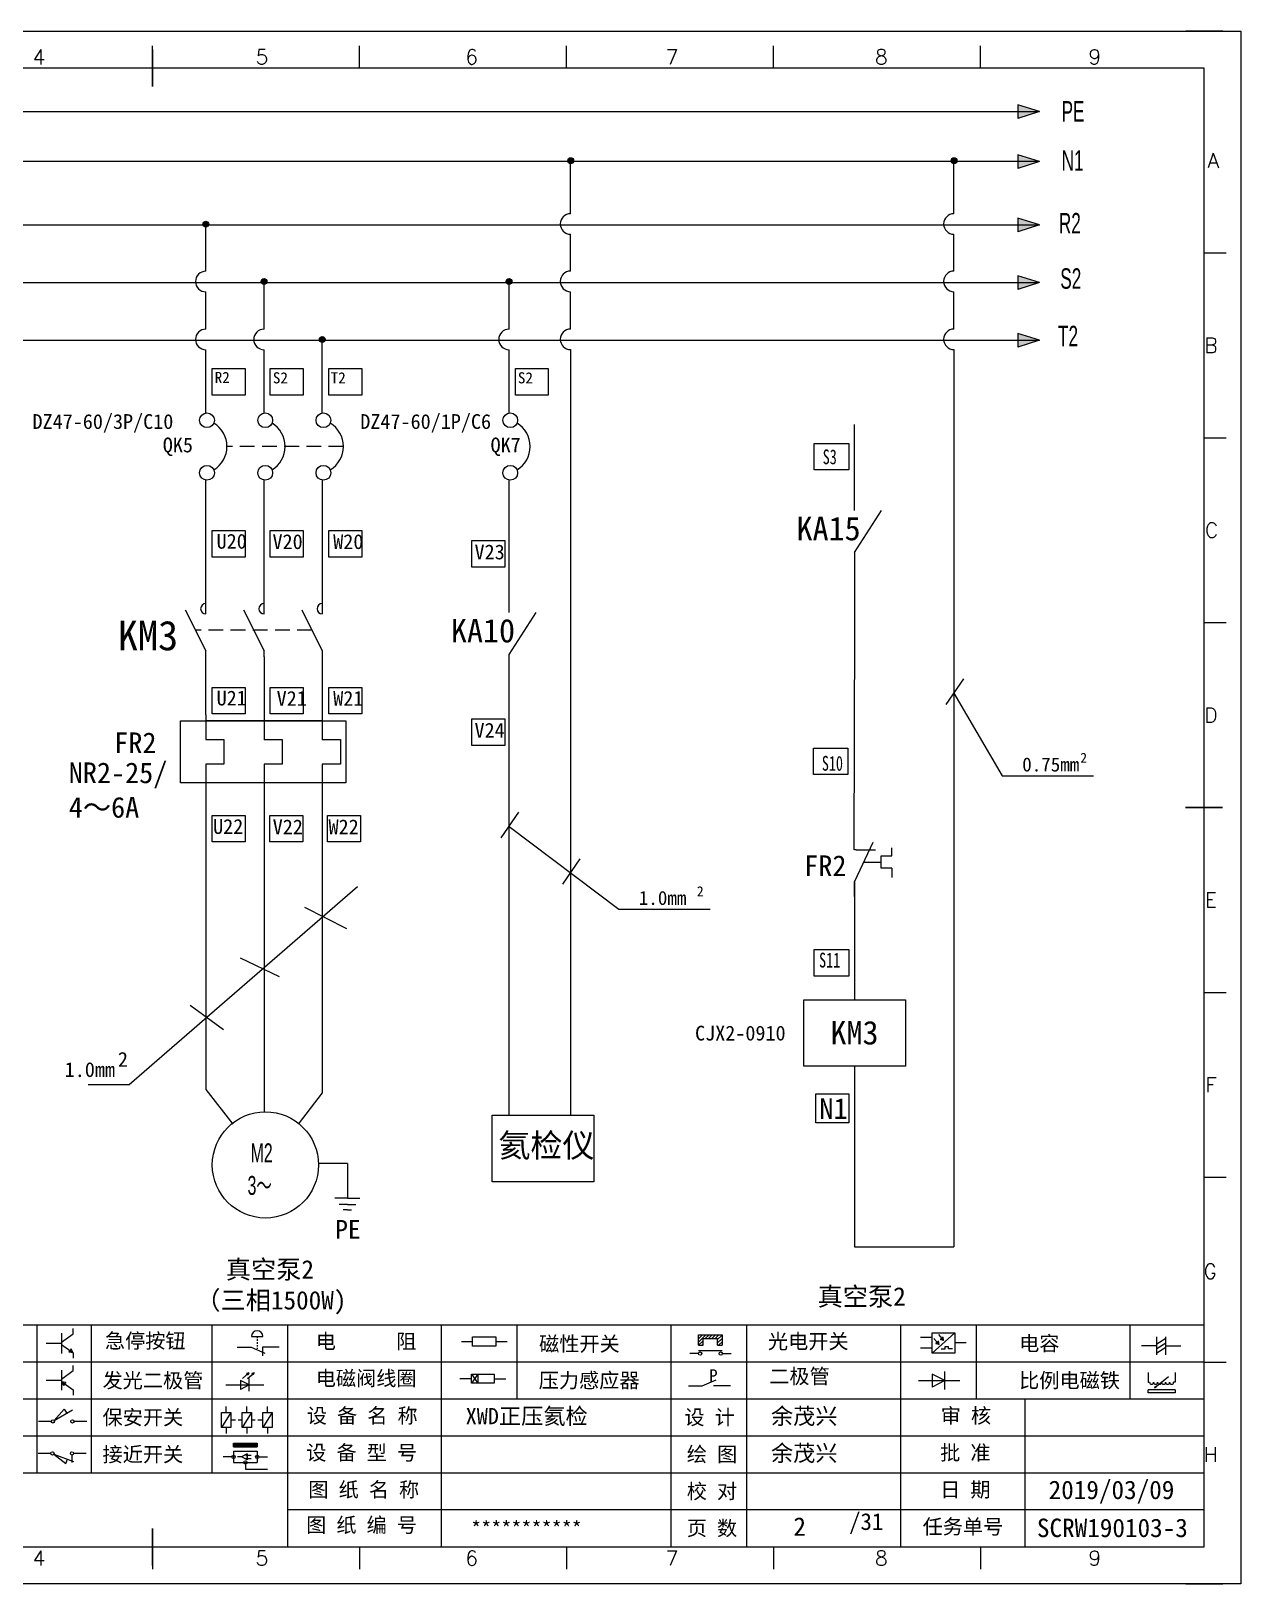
# Model space of a CAD drawing. Header units: millimetres. Extents: x -300 to 54435, y -106 to 60527.
# Drawn here: x 584.5 to 748.1, y 1904.7 to 2114.7 of the extents above; entities that cross this region are included whole.
import ezdxf
from ezdxf.enums import TextEntityAlignment as Align

# ---------------------------------------------------------------- set-up
doc = ezdxf.new("R2010")
doc.units = ezdxf.units.MM
doc.linetypes.add('ACISOWELD', pattern=[3, 2, -1])
for name, color, linetype in [('AE_BOR', 1, 'Continuous'), ('MISC', 2, 'Continuous'), ('SYMS', 7, 'Continuous')]:
    doc.layers.add(name, color=color, linetype=linetype)
doc.styles.get("Standard").update_dxf_attribs({"font": ''})
doc.styles.add('WD', font='romans.shx', dxfattribs={"width": 0.8, "bigfont": 'gbcbig.shx'})
doc.styles.add('样式 0', font='')
doc.styles.add('样式 2', font='')
doc.styles.add('样式 8', font='arial.ttf', dxfattribs={"width": 0.6, "height": 2.5})
doc.styles.add('汉字', font='')
doc.styles.get('Standard').set_extended_font_data('SimSun')
doc.styles.get('样式 0').set_extended_font_data('KaiTi_GB2312')
doc.styles.get('样式 2').set_extended_font_data('NSimSun')
doc.styles.get('汉字').set_extended_font_data('新宋体')

# ---------------------------------------------------------------- blocks, each defined once
blk = doc.blocks.new('WDDOT')
blk.add_hatch(color=256).paths.add_polyline_path([(0.5, 0, 1), (-0.5, 0, 1)])
blk.add_circle((0, 0), 0.5)
blk = doc.blocks.new('磁性开关')
at = {"linetype": 'ByBlock'}
h = blk.add_hatch(dxfattribs=at)
h.set_pattern_fill('ANSI31', color=256, scale=0.1, style=0)
h.paths.add_polyline_path([(-1910.88, -776.69), (-1910.88, -775.29), (-1907.69, -775.29), (-1907.69, -776.69), (-1908.31, -776.69), (-1908.31, -775.79), (-1910.25, -775.79), (-1910.25, -776.69)])
for p, q in [((-1910.88, -776.69), (-1910.88, -775.29)), ((-1910.88, -775.29), (-1907.69, -775.29)), ((-1910.88, -776.69), (-1910.25, -776.69)), ((-1910.25, -776.69), (-1910.25, -775.79)), ((-1910.25, -775.79), (-1908.31, -775.79)), ((-1908.31, -776.69), (-1908.31, -775.79)), ((-1908.31, -776.69), (-1907.69, -776.69)), ((-1907.69, -775.29), (-1907.69, -776.69)), ((-1910.91, -777.81), (-1912.09, -777.81)), ((-1910.88, -777.39), (-1907.69, -777.39)), ((-1907.66, -777.81), (-1906.48, -777.81))]:
    blk.add_line(p, q, dxfattribs=at)
for centre in [(-1910.68, -777.81), (-1907.88, -777.81)]:
    blk.add_circle(centre, 0.225, dxfattribs=at)
blk = doc.blocks.new('光电开关')
at = {"linetype": 'ByBlock'}
h = blk.add_hatch(dxfattribs=at)
h.set_pattern_fill('ANSI31', color=256, scale=0.01, style=0)
h.set_pattern_definition([(45, (0.172267, 0), (-0.0224506403, 0.0224506403), [])])
h.paths.add_polyline_path([(-1882.44, -776.34), (-1882.5, -775.91), (-1882.68, -776.07)])
h.paths.add_polyline_path([(-1882.86, -776.23), (-1882.44, -776.34), (-1882.68, -776.07)])
h.paths.add_polyline_path([(-1883.05, -776.88), (-1883.11, -776.45), (-1883.29, -776.61)])
h.paths.add_polyline_path([(-1883.47, -776.77), (-1883.05, -776.88), (-1883.29, -776.61)])
for p, q in [((-1884.01, -775.96), (-1885.56, -775.96)), ((-1880.91, -775.3), (-1884.01, -778.05)), ((-1883.75, -776.09), (-1883.05, -776.88)), ((-1883.11, -776.45), (-1883.47, -776.77)), ((-1883.05, -776.88), (-1883.47, -776.77)), ((-1883.14, -775.55), (-1882.44, -776.34)), ((-1883.05, -776.88), (-1883.11, -776.45)), ((-1882.5, -775.91), (-1882.86, -776.23)), ((-1882.44, -776.34), (-1882.86, -776.23)), ((-1882.44, -776.34), (-1882.5, -775.91)), ((-1879.37, -776.67), (-1880.91, -776.67)), ((-1884.01, -777.39), (-1885.56, -777.39)), ((-1882.78, -777.47), (-1882.23, -777.47)), ((-1882.23, -777.47), (-1882.23, -777.14)), ((-1882.23, -777.14), (-1881.78, -777.14)), ((-1881.78, -777.47), (-1881.78, -777.14)), ((-1881.23, -777.47), (-1881.78, -777.47))]:
    blk.add_line(p, q, dxfattribs=at)
blk.add_lwpolyline([(-1884.01, -775.3), (-1880.91, -775.3), (-1880.91, -778.05), (-1884.01, -778.05)], close=True, dxfattribs=at)
blk = doc.blocks.new('电磁阀线圈')
at = {"linetype": 'ByBlock'}
for p, q in [((-1854.61, -796.54), (-1856.17, -796.54)), ((-1854.61, -795.92), (-1853.75, -797.16)), ((-1853.75, -795.92), (-1854.61, -797.16)), ((-1853.75, -795.92), (-1853.75, -797.16)), ((-1851.53, -796.54), (-1849.97, -796.54))]:
    blk.add_line(p, q, dxfattribs=at)
blk.add_lwpolyline([(-1854.61, -795.92), (-1851.53, -795.92), (-1851.53, -797.16), (-1854.61, -797.16)], close=True, dxfattribs=at)
blk = doc.blocks.new('压力感应器')
at = {"linetype": 'ByBlock'}
for p, q in [((-1815.59, -777.73), (-1813.71, -776.93)), ((-1817.44, -777.73), (-1815.59, -777.73)), ((-1811.78, -777.73), (-1814.05, -777.73))]:
    blk.add_line(p, q, dxfattribs=at)
at = {"linetype": 'ByBlock', "insert": (-1814.65, -775.48), "char_height": 1.68, "width": 1.2242, "attachment_point": 1}
blk.add_mtext('{\\fNSimSun|b0|i0|c134|p49;P}', dxfattribs=at)
blk = doc.blocks.new('二极管')
at = {"linetype": 'ByBlock'}
for p, q in [((-1787.52, -776.77), (-1781.92, -776.77)), ((-1783.97, -776.77), (-1785.69, -775.9)), ((-1785.69, -775.9), (-1785.69, -777.65)), ((-1783.97, -776.77), (-1785.69, -777.65)), ((-1783.97, -777.99), (-1783.97, -775.56))]:
    blk.add_line(p, q, dxfattribs=at)
blk = doc.blocks.new('NPN三极管')
at = {"linetype": 'ByBlock'}
for p, q in [((-1785.73, -780.61), (-1785.73, -783.32)), ((-1785.73, -781.82), (-1784.15, -780.66)), ((-1784.15, -780.66), (-1784.15, -779.98)), ((-1785.73, -781.97), (-1787.81, -781.97)), ((-1785.73, -782.11), (-1784.15, -783.27)), ((-1784.41, -782.73), (-1784.74, -783.18)), ((-1784.15, -783.27), (-1784.74, -783.18)), ((-1784.15, -783.27), (-1784.41, -782.73)), ((-1784.15, -783.27), (-1784.15, -783.96))]:
    blk.add_line(p, q, dxfattribs=at)
blk = doc.blocks.new('PNP三极管')
at = {"linetype": 'ByBlock'}
for p, q in [((-1784.9, -785.38), (-1784.9, -788.09)), ((-1783.32, -785.43), (-1783.32, -784.75)), ((-1784.9, -786.74), (-1786.98, -786.74)), ((-1784.9, -786.59), (-1783.32, -785.43)), ((-1784.9, -786.88), (-1783.32, -788.04)), ((-1784.9, -786.88), (-1784.31, -786.97)), ((-1784.9, -786.88), (-1784.64, -787.42)), ((-1784.31, -786.97), (-1784.64, -787.42)), ((-1783.32, -788.04), (-1783.32, -788.73))]:
    blk.add_line(p, q, dxfattribs=at)
blk = doc.blocks.new('常开行程开关')
at = {"linetype": 'ByBlock'}
for p, q in [((-1785.89, -792.17), (-1784.52, -790.62)), ((-1785.89, -792.17), (-1783.43, -790.72)), ((-1784.52, -790.62), (-1784.19, -791.17)), ((-1786.29, -792.3), (-1788.01, -792.3)), ((-1781.48, -792.3), (-1783.21, -792.3))]:
    blk.add_line(p, q, dxfattribs=at)
for centre in [(-1786.07, -792.3), (-1783.42, -792.3)]:
    blk.add_circle(centre, 0.219, dxfattribs=at)
blk = doc.blocks.new('常闭行程开关')
at = {"linetype": 'ByBlock'}
for p, q in [((-1786.34, -796.62), (-1788.07, -796.62)), ((-1785.93, -796.72), (-1783.25, -797.7)), ((-1785.93, -796.72), (-1784.3, -798)), ((-1784.3, -798), (-1784.08, -797.4)), ((-1783.48, -796.84), (-1783.48, -797.85)), ((-1781.54, -796.62), (-1783.26, -796.62))]:
    blk.add_line(p, q, dxfattribs=at)
for centre in [(-1786.12, -796.62), (-1783.48, -796.62)]:
    blk.add_circle(centre, 0.219, dxfattribs=at)
blk = doc.blocks.new('电容')
at = {"linetype": 'ByBlock'}
for p, q in [((-1756.08, -782.99), (-1756.08, -780.56)), ((-1754.86, -780.79), (-1756.08, -781.55)), ((-1754.86, -782.99), (-1754.86, -780.56)), ((-1756.08, -781.77), (-1758.13, -781.77)), ((-1754.86, -781.44), (-1756.08, -782.2)), ((-1754.86, -781.99), (-1756.08, -782.75)), ((-1754.86, -781.77), (-1752.81, -781.77))]:
    blk.add_line(p, q, dxfattribs=at)
blk = doc.blocks.new('发光二极管')
at = {"linetype": 'ByBlock'}
for p, q in [((-1755.78, -785.92), (-1754.89, -785.14)), ((-1754.89, -785.14), (-1755.2, -785.22)), ((-1755.2, -785.22), (-1755.01, -785.43)), ((-1755.08, -785.92), (-1754.18, -785.14)), ((-1754.89, -785.14), (-1755.01, -785.43)), ((-1754.18, -785.14), (-1754.49, -785.22)), ((-1754.49, -785.22), (-1754.31, -785.43)), ((-1754.18, -785.14), (-1754.31, -785.43)), ((-1758.01, -786.77), (-1752.89, -786.77)), ((-1754.84, -786.77), (-1756.04, -786.16)), ((-1756.04, -786.16), (-1756.04, -787.39)), ((-1754.84, -786.77), (-1756.04, -787.39)), ((-1754.84, -787.63), (-1754.84, -785.92))]:
    blk.add_line(p, q, dxfattribs=at)
blk = doc.blocks.new('比例电磁阀')
at = {"linetype": 'ByBlock'}
for p, q in [((-1757.26, -775.38), (-1757.26, -776.71)), ((-1757.26, -776.71), (-1757.05, -776.71)), ((-1754.5, -775.98), (-1756.35, -777.44)), ((-1753.58, -776.71), (-1753.8, -776.71)), ((-1753.58, -775.38), (-1753.58, -776.71)), ((-1753.6, -777.73), (-1757.25, -777.73)), ((-1757.25, -778.13), (-1757.25, -777.73)), ((-1753.6, -778.13), (-1757.25, -778.13)), ((-1756.35, -777.44), (-1756.25, -777.25)), ((-1756.35, -777.44), (-1756.15, -777.38)), ((-1756.15, -777.38), (-1756.25, -777.25)), ((-1753.6, -777.73), (-1753.6, -778.13))]:
    blk.add_line(p, q, dxfattribs=at)
for centre in [(-1756.78, -776.71), (-1756.24, -776.71), (-1755.7, -776.71), (-1755.15, -776.71), (-1754.61, -776.71), (-1754.07, -776.71)]:
    blk.add_arc(centre, 0.271, 180, 0, dxfattribs=at)
blk = doc.blocks.new('保安开关')
at = {"linetype": 'ByBlock'}
for p, q in [((-1757.33, -790.79), (-1758.6, -792.81)), ((-1757.96, -790.79), (-1757.96, -789.97)), ((-1754.54, -790.79), (-1755.81, -792.81)), ((-1755.17, -790.79), (-1755.17, -789.97)), ((-1751.75, -790.79), (-1753.02, -792.81)), ((-1752.39, -790.79), (-1752.39, -789.97)), ((-1757.96, -792.81), (-1757.96, -793.62)), ((-1757.33, -791.8), (-1756.72, -791.8)), ((-1756.35, -791.8), (-1755.89, -791.8)), ((-1755.17, -792.81), (-1755.17, -793.62)), ((-1754.52, -791.8), (-1754.06, -791.8)), ((-1753.69, -791.8), (-1753.08, -791.8)), ((-1752.39, -792.81), (-1752.39, -793.62))]:
    blk.add_line(p, q, dxfattribs=at)
for points in [[(-1758.6, -790.79), (-1757.33, -790.79), (-1757.33, -792.81), (-1758.6, -792.81)], [(-1755.81, -790.79), (-1754.54, -790.79), (-1754.54, -792.81), (-1755.81, -792.81)], [(-1753.02, -790.79), (-1751.75, -790.79), (-1751.75, -792.81), (-1753.02, -792.81)]]:
    blk.add_lwpolyline(points, close=True, dxfattribs=at)
blk = doc.blocks.new('接近开关')
at = {"linetype": 'ByBlock'}
h = blk.add_hatch(dxfattribs=at)
h.set_pattern_fill('ANSI31', color=256, scale=0.01, style=0)
h.set_pattern_definition([(45, (-89.131516, -30.795668), (-0.0224506403, 0.0224506403), [])])
h.paths.add_polyline_path([(-1516.96, -1123.35), (-1516.96, -1122.85), (-1513.76, -1122.85), (-1513.76, -1123.35)])
for p, q in [((-1516.96, -1123.35), (-1516.96, -1122.85)), ((-1516.96, -1122.85), (-1513.76, -1122.85)), ((-1516.96, -1123.35), (-1513.76, -1123.35)), ((-1513.76, -1122.85), (-1513.76, -1123.35)), ((-1517.18, -1124.71), (-1518.36, -1124.71)), ((-1516.96, -1123.95), (-1513.76, -1123.95)), ((-1516.96, -1123.95), (-1516.96, -1125.47)), ((-1516.96, -1125.47), (-1513.76, -1125.47)), ((-1515.91, -1124.71), (-1516.45, -1124.71)), ((-1515.11, -1124.31), (-1515.91, -1124.71)), ((-1515.11, -1125.11), (-1515.91, -1124.71)), ((-1515.33, -1124.53), (-1515.17, -1124.53)), ((-1515.33, -1124.88), (-1515.17, -1124.88)), ((-1515.25, -1124.45), (-1515.25, -1124.61)), ((-1515.11, -1124.31), (-1515.11, -1125.11)), ((-1515.11, -1124.48), (-1514.58, -1124.48)), ((-1515.11, -1124.94), (-1514.58, -1124.94)), ((-1513.76, -1123.95), (-1513.76, -1125.47)), ((-1513.54, -1124.71), (-1512.36, -1124.71)), ((-1515.36, -1125.69), (-1515.36, -1126.36)), ((-1515.36, -1126.36), (-1512.36, -1126.36))]:
    blk.add_line(p, q, dxfattribs=at)
for centre in [(-1516.96, -1124.71), (-1515.36, -1125.47), (-1513.76, -1124.71)]:
    blk.add_circle(centre, 0.225, dxfattribs=at)
blk = doc.blocks.new('电阻')
at = {"linetype": 'ByBlock'}
for p, q in [((-3.09, 0), (-1.57, 0)), ((1.57, 0), (3.09, 0))]:
    blk.add_line(p, q, dxfattribs=at)
blk.add_lwpolyline([(-1.57, 0.63), (1.57, 0.63), (1.57, -0.63), (-1.57, -0.63)], close=True, dxfattribs=at)
blk = doc.blocks.new('急停按钮')
at = {"linetype": 'ByBlock'}
for p, q in [((-1.86, 0), (0, 0)), ((0, 0), (1.88, -0.81)), ((0.06, 1.45), (1.61, 1.45)), ((0.83, 1.45), (0.83, 1.24)), ((0.83, 1.07), (0.83, 0.85)), ((0.83, 0.68), (0.83, 0.47)), ((0.83, 0.29), (0.83, 0.08)), ((3.81, 0), (1.54, 0)), ((1.54, 0), (1.54, -1.15)), ((0.83, -0.09), (0.83, -0.24))]:
    blk.add_line(p, q, dxfattribs=at)
blk.add_arc((0.83, 1.45), 0.774, 0, 180)

msp = doc.modelspace()

# ---------------------------------------------------------------- hatches: boundary and pattern name
for points in [[(717.951, 2097.957), (720.869, 2097.021), (717.951, 2096.086)], [(657.858, 2097.148, 1), (657.072, 2097.148, 1)], [(709.712, 2097.148, 1), (708.926, 2097.148, 1)], [(608.505, 2088.566, 1), (607.718, 2088.566, 1)], [(717.951, 2089.391), (720.869, 2088.456), (717.951, 2087.52)], [(616.38, 2080.804, 1), (615.593, 2080.804, 1)], [(649.518, 2080.804, 1), (648.732, 2080.804, 1)], [(717.951, 2081.595), (720.869, 2080.659), (717.951, 2079.724)], [(624.254, 2072.974, 1), (623.467, 2072.974, 1)], [(717.951, 2073.798), (720.869, 2072.863), (717.951, 2071.928)]]:
    msp.add_hatch(color=7).paths.add_polyline_path(points)
at = {"layer": 'MISC'}
msp.add_hatch(color=7, dxfattribs=at).paths.add_polyline_path([(717.951, 2104.721), (720.869, 2103.786), (717.951, 2102.851)])

# ---------------------------------------------------------------- linework, layer by layer
at = {"color": 7}
for p, q in [((743.121, 2109.676), (456.121, 2109.676)), ((743.121, 1909.676), (743.121, 2109.676)), ((720.869, 2097.021), (717.951, 2097.957)), ((717.951, 2097.957), (717.951, 2096.086)), ((720.869, 2097.021), (485.165, 2097.021)), ((657.448, 2089.981), (657.448, 2097.148)), ((709.302, 2089.981), (709.302, 2097.148)), ((720.869, 2097.021), (717.951, 2096.086)), ((516.258, 2088.456), (720.869, 2088.456)), ((608.112, 2082.198), (608.112, 2088.566)), ((720.869, 2088.456), (717.951, 2089.391)), ((717.951, 2089.391), (717.951, 2087.52)), ((720.869, 2088.456), (717.951, 2087.52)), ((657.448, 2082.219), (657.448, 2087.193)), ((709.302, 2082.219), (709.302, 2087.193)), ((720.869, 2080.659), (717.951, 2081.595)), ((717.951, 2081.595), (717.951, 2079.724)), ((516.251, 2080.694), (720.762, 2080.694)), ((608.112, 2074.367), (608.112, 2079.41)), ((615.986, 2074.367), (615.986, 2080.804)), ((649.125, 2074.367), (649.125, 2080.804)), ((657.448, 2074.384), (657.448, 2079.431)), ((709.302, 2074.384), (709.302, 2079.431)), ((720.869, 2080.659), (717.951, 2079.724)), ((516.25, 2072.859), (720.856, 2072.859)), ((720.869, 2072.863), (717.951, 2073.798)), ((717.951, 2073.798), (717.951, 2071.928)), ((720.869, 2072.863), (717.951, 2071.928)), ((695.864, 2044.181), (699.52, 2049.853)), ((605.334, 2036.392), (608.112, 2030.883)), ((613.209, 2036.392), (615.987, 2030.883)), ((621.084, 2036.392), (623.862, 2030.883)), ((649.123, 2030.368), (652.778, 2036.041)), ((709.302, 2025.147), (715.814, 2013.959)), ((608.112, 2018.853), (610.564, 2018.853)), ((610.564, 2018.853), (610.564, 2015.551)), ((615.987, 2018.853), (618.439, 2018.853)), ((618.439, 2018.853), (618.439, 2015.551)), ((623.861, 2018.853), (626.314, 2018.853)), ((626.314, 2018.853), (626.314, 2015.551)), ((610.564, 2015.551), (608.112, 2015.551)), ((618.439, 2015.551), (615.987, 2015.551)), ((626.314, 2015.551), (623.861, 2015.551)), ((715.814, 2013.959), (728.161, 2013.959)), ((649.123, 2007.103), (663.96, 1995.914)), ((698.311, 2004.929), (695.856, 1999.674)), ((696.09, 2003.971), (698.676, 2003.971)), ((699.452, 2003.127), (700.893, 2003.127)), ((699.452, 2001.476), (699.452, 2003.127)), ((700.921, 2001.476), (699.452, 2001.476)), ((695.864, 1999.674), (695.864, 1995.264)), ((695.864, 1999.674), (695.864, 1988.676)), ((700.921, 2000.206), (700.921, 2000.216)), ((695.864, 1999.056), (695.864, 1983.676)), ((663.96, 1995.914), (676.307, 1995.914)), ((695.864, 1974.676), (695.864, 1950.255)), ((627.257, 1961.548), (623.351, 1961.548)), ((627.257, 1961.548), (627.257, 1956.849)), ((627.257, 1955.976), (626.131, 1955.976)), ((627.257, 1955.282), (626.683, 1955.282)), ((627.257, 1955.976), (628.383, 1955.976)), ((627.257, 1955.282), (627.831, 1955.282)), ((695.864, 1950.255), (709.302, 1950.27)), ((461.151, 1909.676), (740.651, 1909.676)), ((581.918, 1909.676), (641.868, 1909.676)), ((641.868, 1909.676), (710.653, 1909.676))]:
    msp.add_line(p, q, dxfattribs=at)
at = {"color": 7, "ltscale": 2}
for p, q in [((608.112, 2088.566), (607.718, 2088.566)), ((615.986, 2080.804), (615.593, 2080.804)), ((649.125, 2080.804), (648.732, 2080.804)), ((623.86, 2072.974), (623.467, 2072.974)), ((623.859, 2063.037), (623.859, 2072.861)), ((608.11, 2063.037), (608.11, 2071.581)), ((615.985, 2063.037), (615.985, 2071.581)), ((649.124, 2063.037), (649.124, 2071.581)), ((695.864, 2049.853), (695.864, 2061.479)), ((608.111, 2035.853), (608.11, 2053.952)), ((615.987, 2035.853), (615.985, 2053.952)), ((623.859, 2053.953), (623.86, 2035.853)), ((649.123, 2036.041), (649.122, 2053.953)), ((695.864, 2044.181), (695.864, 2034.636)), ((608.112, 2030.373), (608.112, 2030.883)), ((615.986, 2030.373), (615.986, 2030.884)), ((623.86, 2030.885), (623.86, 2030.373)), ((608.112, 2022.186), (608.112, 2030.373)), ((615.986, 2030.054), (615.986, 2030.373)), ((615.986, 2030.054), (615.987, 2018.846)), ((623.861, 2030.366), (623.861, 2018.845)), ((649.124, 1968.071), (649.123, 2030.368)), ((608.112, 2022.186), (608.112, 2018.853)), ((623.861, 2021.378), (608.112, 2021.379)), ((608.112, 2015.551), (608.112, 1998.804)), ((615.987, 2015.551), (615.987, 1998.804)), ((623.861, 2015.551), (623.861, 1998.804)), ((696.09, 2003.971), (695.856, 2003.971)), ((700.891, 2003.127), (700.891, 2004.223)), ((697.083, 2002.301), (699.452, 2002.301)), ((700.921, 2001.476), (700.921, 2000.216)), ((695.856, 1999.674), (695.856, 1999.056)), ((695.864, 1997.638), (695.864, 1999.674)), ((608.113, 1998.804), (608.113, 1981.245)), ((615.987, 1998.804), (615.987, 1981.245)), ((623.862, 1998.803), (623.862, 1981.245)), ((615.987, 1991.539), (615.987, 1968.521)), ((608.113, 1981.245), (608.113, 1971.554)), ((623.862, 1981.245), (623.862, 1971.082)), ((608.113, 1971.554), (611.758, 1966.864)), ((623.862, 1971.082), (620.585, 1966.86)), ((621.909, 1968.524), (621.909, 1968.524)), ((743.121, 1909.676), (743.121, 1931.123)), ((710.653, 1909.676), (740.651, 1909.676)), ((710.653, 1909.676), (743.121, 1909.676))]:
    msp.add_line(p, q, dxfattribs=at)
at = {"color": 7, "lineweight": 0}
for p, q in [((657.448, 2071.596), (657.448, 1968.071)), ((709.302, 2071.596), (709.302, 1950.27)), ((627.257, 1956.849), (625.567, 1956.849)), ((627.257, 1956.849), (628.947, 1956.849))]:
    msp.add_line(p, q, dxfattribs=at)
at = {"color": 7, "linetype": 'ACISOWELD'}
for p, q in [((626.719, 2058.494), (610.971, 2058.494)), ((622.473, 2033.637), (606.723, 2033.637))]:
    msp.add_line(p, q, dxfattribs=at)
at = {"color": 7, "linetype": 'Continuous', "lineweight": 0}
msp.add_line((695.864, 2034.636), (695.766, 2003.971), dxfattribs=at)
at = {"color": 7, "lineweight": -2}
for p, q in [((708.256, 2023.61), (710.617, 2027.078)), ((648.076, 2005.565), (650.438, 2009.033)), ((656.401, 1999.287), (658.763, 2002.755)), ((628.617, 1998.943), (597.734, 1972.15)), ((621.456, 1996.217), (627.158, 1993.324)), ((612.766, 1989.345), (618.016, 1986.813)), ((605.977, 1982.924), (610.503, 1979.669)), ((597.734, 1972.15), (592.213, 1972.15)), ((585.237, 1939.676), (585.237, 1919.676)), ((592.596, 1939.676), (592.596, 1919.676)), ((608.907, 1939.676), (608.907, 1919.676)), ((619.144, 1939.676), (619.144, 1909.761)), ((639.955, 1939.676), (639.955, 1929.676)), ((650.193, 1939.676), (650.193, 1929.676)), ((671.003, 1939.676), (671.003, 1929.676)), ((681.241, 1939.676), (681.241, 1929.676)), ((702.051, 1939.676), (702.051, 1929.676)), ((712.289, 1939.676), (712.289, 1929.676)), ((733.099, 1939.676), (733.099, 1929.676)), ((639.955, 1929.676), (639.955, 1909.761)), ((671.003, 1929.676), (671.003, 1909.676)), ((681.241, 1929.676), (681.241, 1909.676)), ((702.051, 1929.676), (702.051, 1909.676)), ((718.904, 1929.676), (718.904, 1909.676))]:
    msp.add_line(p, q, dxfattribs=at)
at = {"color": 7, "linetype": 'ByBlock'}
for p, q in [((743.121, 1939.676), (456.121, 1939.676)), ((743.121, 1934.676), (456.121, 1934.676)), ((743.121, 1929.676), (456.121, 1929.676)), ((743.121, 1924.676), (456.121, 1924.676)), ((743.121, 1919.676), (456.121, 1919.676)), ((743.121, 1914.676), (619.144, 1914.676))]:
    msp.add_line(p, q, dxfattribs=at)
at = {"color": 7, "ltscale": 2}
for points in [[(608.973, 2069.026), (613.434, 2069.026), (613.434, 2065.43), (608.973, 2065.43)], [(616.838, 2069.026), (621.299, 2069.026), (621.299, 2065.43), (616.838, 2065.43)], [(624.747, 2069.026), (629.208, 2069.026), (629.208, 2065.43), (624.747, 2065.43)], [(649.977, 2069.026), (654.438, 2069.026), (654.438, 2065.43), (649.977, 2065.43)], [(690.389, 2058.908), (695.064, 2058.908), (695.064, 2055.336), (690.389, 2055.336)], [(608.972, 2047.118), (613.433, 2047.118), (613.433, 2043.522), (608.972, 2043.522)], [(616.837, 2047.118), (621.298, 2047.118), (621.298, 2043.522), (616.837, 2043.522)], [(624.746, 2047.118), (629.207, 2047.118), (629.207, 2043.522), (624.746, 2043.522)], [(644.076, 2045.787), (648.537, 2045.787), (648.537, 2042.191), (644.076, 2042.191)], [(608.973, 2025.921), (613.434, 2025.921), (613.434, 2022.326), (608.973, 2022.326)], [(616.838, 2025.921), (621.299, 2025.921), (621.299, 2022.326), (616.838, 2022.326)], [(624.747, 2025.921), (629.208, 2025.921), (629.208, 2022.326), (624.747, 2022.326)], [(604.669, 2021.379), (627.063, 2021.379), (627.063, 2012.995), (604.669, 2012.995)], [(644.076, 2021.671), (648.537, 2021.671), (648.537, 2018.076), (644.076, 2018.076)], [(690.291, 2017.696), (694.966, 2017.696), (694.966, 2014.124), (690.291, 2014.124)], [(608.973, 2008.607), (613.434, 2008.607), (613.434, 2005.011), (608.973, 2005.011)], [(616.78, 2008.607), (621.241, 2008.607), (621.241, 2005.011), (616.78, 2005.011)], [(624.588, 2008.607), (629.048, 2008.607), (629.048, 2005.011), (624.588, 2005.011)], [(690.389, 1990.459), (695.064, 1990.459), (695.064, 1986.887), (690.389, 1986.887)], [(690.601, 1970.941), (695.064, 1970.941), (695.064, 1967.055), (690.601, 1967.055)]]:
    msp.add_lwpolyline(points, close=True, dxfattribs=at)
at = {"color": 7}
for points in [[(688.999, 1983.676), (702.73, 1983.676), (702.73, 1974.676), (688.999, 1974.676)], [(646.843, 1968.071), (660.573, 1968.071), (660.573, 1959.071), (646.843, 1959.071)]]:
    msp.add_lwpolyline(points, close=True, dxfattribs=at)
for centre, radius in [((657.465, 2097.148), 0.393), ((709.319, 2097.148), 0.393), ((608.112, 2088.566), 0.393), ((615.986, 2080.804), 0.393), ((649.125, 2080.804), 0.393), ((623.86, 2072.974), 0.393), ((616.171, 1961.34), 7.183)]:
    msp.add_circle(centre, radius, dxfattribs=at)
at = {"color": 7, "lineweight": 0}
for centre in [(608.273, 2062.048), (616.148, 2062.048), (624.022, 2062.048), (649.287, 2062.048), (608.273, 2054.939), (616.148, 2054.939), (624.022, 2054.939), (649.287, 2054.939)]:
    msp.add_circle(centre, 1, dxfattribs=at)
at = {"color": 7, "ltscale": 2}
for centre in [(657.448, 2088.587), (709.302, 2088.587), (608.112, 2080.804), (657.448, 2080.825), (709.302, 2080.825), (608.112, 2072.973), (615.986, 2072.973), (649.125, 2072.973), (657.448, 2072.99), (709.302, 2072.99)]:
    msp.add_arc(centre, 1.394, 90, 270, dxfattribs=at)
at = {"color": 7, "lineweight": 0}
for centre in [(607.28, 2058.494), (615.155, 2058.494), (623.029, 2058.494), (648.294, 2058.493)]:
    msp.add_arc(centre, 3.691, 301.18201, 58.81799, dxfattribs=at)
at = {"color": 7}
for centre in [(608.112, 2036.556), (615.987, 2036.556), (623.861, 2036.556)]:
    msp.add_arc(centre, 0.703, 90, 270, dxfattribs=at)
at = {"layer": 'AE_BOR', "color": 7, "lineweight": 15}
for p, q in [((451.118, 2114.676), (748.118, 2114.676)), ((748.118, 2114.676), (748.118, 1904.676)), ((748.118, 1904.676), (451.118, 1904.676))]:
    msp.add_line(p, q, dxfattribs=at)
at = {"layer": 'AE_BOR', "color": 7}
for p, q in [((600.901, 2109.676), (600.901, 2112.676)), ((628.901, 2109.676), (628.901, 2112.676)), ((656.901, 2109.676), (656.901, 2112.676)), ((684.901, 2109.676), (684.901, 2112.676)), ((712.901, 2109.676), (712.901, 2112.676)), ((743.121, 2084.676), (746.121, 2084.676)), ((743.121, 2059.676), (746.121, 2059.676)), ((743.121, 2034.676), (746.121, 2034.676)), ((743.121, 1984.676), (746.121, 1984.676)), ((743.121, 1959.676), (746.121, 1959.676)), ((743.121, 1934.676), (746.121, 1934.676)), ((600.901, 1909.676), (600.901, 1906.676)), ((628.901, 1909.676), (628.901, 1906.676)), ((656.901, 1909.676), (656.901, 1906.676)), ((684.901, 1909.676), (684.901, 1906.676)), ((712.901, 1909.676), (712.901, 1906.676))]:
    msp.add_line(p, q, dxfattribs=at)
at = {"layer": 'AE_BOR', "color": 7, "lineweight": 30}
for p, q in [((745.651, 2114.676), (740.651, 2114.676)), ((600.901, 2107.176), (600.901, 2112.176)), ((740.621, 2009.676), (745.621, 2009.676)), ((600.901, 1912.176), (600.901, 1907.176)), ((600.901, 1909.676), (600.901, 1907.176)), ((745.651, 1904.676), (740.651, 1904.676))]:
    msp.add_line(p, q, dxfattribs=at)
at = {"layer": 'MISC', "color": 7}
for p, q in [((720.869, 2103.786), (717.951, 2104.721)), ((717.951, 2104.721), (717.951, 2102.851)), ((485.165, 2103.786), (720.869, 2103.786)), ((720.869, 2103.786), (717.951, 2102.851))]:
    msp.add_line(p, q, dxfattribs=at)

# ---------------------------------------------------------------- block references
at = {"color": 7, "linetype": 'ByBlock'}
for name, p in [('NPN三极管', (2374.315, 2719.179)), ('磁性开关', (2585.647, 2713.636)), ('光电开关', (2590.342, 2713.945)), ('电容', (2492.809, 2718.657)), ('PNP三极管', (2373.489, 2718.95)), ('发光二极管', (2368.833, 2718.369)), ('电磁阀线圈', (2498.643, 2728.974)), ('压力感应器', (2490.841, 2709.192)), ('二极管', (2492.03, 2708.95)), ('比例电磁阀', (2492.809, 2708.657)), ('常开行程开关', (2373.489, 2718.95)), ('保安开关', (2368.833, 2718.657)), ('接近开关', (2128.834, 3046.574)), ('常闭行程开关', (2373.489, 2718.95))]:
    msp.add_blockref(name, p, dxfattribs=at)
at = {"color": 7}
for name, p in [('急停按钮', (614.233, 1936.692)), ('电阻', (645.773, 1937.453))]:
    msp.add_blockref(name, p, dxfattribs=at)
at = {"layer": 'SYMS', "color": 7, "lineweight": -3, "xscale": 0.5, "yscale": 0.5, "zscale": 0.5}
for p in [(657.465, 2097.148), (657.465, 2097.148), (709.319, 2097.148), (709.319, 2097.148), (608.112, 2088.566), (615.986, 2080.804), (649.125, 2080.804), (623.86, 2072.974)]:
    msp.add_blockref('WDDOT', p, dxfattribs=at)

# ---------------------------------------------------------------- texts
at = {"color": 7, "style": '汉字'}
for s, p in [('QK5', (604.336, 2058.704)), ('QK7', (648.669, 2058.703))]:
    msp.add_text(s, height=2, dxfattribs=at).set_placement(p, align=Align.MIDDLE_CENTER)
at = {"color": 7}
for s, p in [('0.75mm', (718.535, 2014.546)), ('1.0mm', (666.681, 1996.501))]:
    msp.add_text(s, height=1.89, dxfattribs=at).set_placement(p)
msp.add_text('2', height=2.5).set_placement((687.585, 1911.188))
at = {"color": 7, "attachment_point": 1}
for s, insert, char_height, width, style in [('N1', (723.864, 2098.554), 2.772, 4.96666, '样式 8'), ('R2', (723.489, 2090.078), 2.772, 15.27425, '样式 8'), ('S2', (723.68, 2082.594), 2.772, 19.43687, '样式 8'), ('T2', (723.375, 2074.82), 2.772, 15.27425, '样式 8'), ('KA15', (688.013, 2048.993), 3.185, 7.10735, '样式 0'), ('KA10', (641.271, 2035.18), 3.185, 7.10735, '样式 0'), ('\\pi0.45543;KM3', (692.146, 1980.819), 3.185, 7.31625, '样式 2'), ('氦检仪', (647.66, 1965.573), 3.185, 18.06581, '样式 2'), ('M2', (614.171, 1964.257), 2.56, 8.7428, '样式 8'), ('{\\f|b0|i0|c2|p2;3\\fSimSun|b0|i0|c134|p2;～}', (613.756, 1959.847), 2.56, 9.87863, '样式 8')]:
    msp.add_mtext(s, dxfattribs=dict(at, insert=insert, char_height=char_height, width=width, style=style))
for s, insert, char_height, width in [('2', (726.384, 2017.07), 1.35, 2.39904), ('2', (674.53, 1999.025), 1.35, 2.39904), ('{真空泵2}', (690.857, 1944.802), 2.5, 47.49761), ('{\\fKaiTi_GB2312|b0|i0|c134|p49;XWD\\fNSimSun|b0|i0|c134|p49;正}压氦检', (643.264, 1928.475), 2.2, 26.57668), ('余茂兴', (684.55, 1928.475), 2.2, 15.31746), ('余茂兴', (684.55, 1923.475), 2.2, 15.31746)]:
    msp.add_mtext(s, dxfattribs=dict(at, insert=insert, char_height=char_height, width=width))
at = {"color": 7, "lineweight": -2}
for s, insert, char_height, width, attachment_point in [('{PE}', (625.607, 1953.898), 2.5415, 5.69717, 1), ('{\\C256;***********}', (651.479, 1912.176), 2, 31.04816, 5)]:
    msp.add_mtext(s, dxfattribs=dict(at, insert=insert, char_height=char_height, width=width, attachment_point=attachment_point))
at = {"insert": (604.439, 1948.461), "char_height": 2.5, "width": 23.05006, "attachment_point": 1}
msp.add_mtext('\\pi6.372;真空泵2\\P\\pi2.254;（三相1500W)', dxfattribs=at)
at = {"color": 7, "char_height": 2, "attachment_point": 1, "style": '汉字'}
for s, insert in [('{\\fKaiTi_GB2312|b0|i0|c134|p49;急停按钮}', (594.472, 1938.556)), ('{\\fKaiTi_GB2312|b0|i0|c134|p49;电      阻}', (622.979, 1938.484)), ('{\\fKaiTi_GB2312|b0|i0|c134|p49;磁性开关}', (653.189, 1938.147)), ('{\\fKaiTi_GB2312|b0|i0|c134|p49;光电开关}', (684.14, 1938.485)), ('{\\fKaiTi_GB2312|b0|i0|c134|p49;电容}', (718.116, 1938.197)), ('{\\fKaiTi_GB2312|b0|i0|c134|p49;发光二极管}', (594.139, 1933.197)), ('{\\fKaiTi_GB2312|b0|i0|c134|p49;电磁阀线圈}', (622.979, 1933.484)), ('{\\fKaiTi_GB2312|b0|i0|c134|p49;压力感应器}', (653.137, 1933.207)), ('{\\fKaiTi_GB2312|b0|i0|c134|p49;二极管}', (684.322, 1933.769)), ('{\\fKaiTi_GB2312|b0|i0|c134|p49;比例电磁铁}', (718.116, 1933.197)), ('{\\fKaiTi_GB2312|b0|i0|c134|p49;保安开关}', (594.139, 1928.197)), ('{\\fKaiTi_GB2312|b0|i0|c134|p0;设 备 名 称}', (621.772, 1928.432)), ('{\\fKaiTi_GB2312|b0|i0|c134|p0;设 计}', (672.839, 1928.216)), ('{\\fKaiTi_GB2312|b0|i0|c134|p0;审 核}', (707.506, 1928.426)), ('{\\fKaiTi_GB2312|b0|i0|c134|p0;设 备 型 号}', (621.697, 1923.432)), ('{\\fKaiTi_GB2312|b0|i0|c134|p0;批 准}', (707.436, 1923.426)), ('{\\fKaiTi_GB2312|b0|i0|c134|p49;接近开关}', (594.139, 1923.197)), ('{\\fKaiTi_GB2312|b0|i0|c134|p0;绘 图}', (673.167, 1923.216)), ('{\\fKaiTi_GB2312|b0|i0|c134|p0;图 纸 名 称}', (621.981, 1918.432)), ('{\\fKaiTi_GB2312|b0|i0|c134|p0;校 对}', (673.167, 1918.216)), ('{\\fKaiTi_GB2312|b0|i0|c134|p0;日 期}', (707.436, 1918.426)), ('{\\fKaiTi_GB2312|b0|i0|c134|p0;图 纸 编 号}', (621.683, 1913.649)), ('{\\fKaiTi_GB2312|b0|i0|c134|p0;页 数}', (673.167, 1913.216)), ('{\\fKaiTi_GB2312|b0|i0|c134|p0;任务单号}', (705.06, 1913.426))]:
    msp.add_mtext(s, dxfattribs=dict(at, insert=insert))
at = {"char_height": 2.5, "attachment_point": 1}
for s, width, insert in [('2019/03/09', 15.27785, (722.105, 1918.648)), ('SCRW190103-3', 16.39674, (720.524, 1913.51))]:
    msp.add_mtext_dynamic_manual_height_columns(s, width=width, gutter_width=12.5, heights=[0], dxfattribs=dict(at, insert=insert))
at = {"color": 7, "linetype": 'ByBlock', "lineweight": -2, "insert": (693.754, 1912.837), "char_height": 4.26888, "width": 20.81025, "attachment_point": 5}
msp.add_mtext('  {\\H0.53119x; /31}', dxfattribs=at)
at = {"layer": 'AE_BOR', "color": 7, "style": 'WD'}
for s, p in [('4', (585.563, 2110.176)), ('5', (615.712, 2110.176)), ('6', (644.057, 2110.176)), ('7', (671.155, 2110.176)), ('8', (699.485, 2110.176)), ('9', (728.349, 2110.176)), ('4', (585.563, 1907.176)), ('5', (615.712, 1907.176)), ('6', (644.057, 1907.176)), ('7', (671.155, 1907.176)), ('8', (699.485, 1907.176)), ('9', (728.349, 1907.176))]:
    msp.add_text(s, height=2, dxfattribs=at).set_placement(p, align=Align.CENTER)
for s, p in [('A', (745.145, 2097.176)), ('B', (744.954, 2072.176)), ('C', (745.05, 2047.176)), ('D', (744.954, 2022.176)), ('E', (744.859, 1997.176)), ('F', (744.859, 1972.176)), ('F', (744.859, 1972.176)), ('G', (744.859, 1946.957)), ('H', (744.954, 1922.176))]:
    msp.add_text(s, height=2, dxfattribs=at).set_placement(p, align=Align.MIDDLE_RIGHT)
at = {"layer": 'MISC', "color": 7, "attachment_point": 1}
for s, insert, char_height, width, style in [('PE', (723.864, 2105.207), 2.772, 4.96666, '样式 8'), ('R2', (609.314, 2068.586), 1.5, 5.01683, '样式 0'), ('S2', (617.181, 2068.533), 1.5, 5.01683, '样式 0'), ('T2', (625.003, 2068.535), 1.5, 5.01683, '样式 0'), ('S2', (650.319, 2068.533), 1.5, 5.01683, '样式 0'), ('{\\fSimSun|b0|i0|c134|p2;DZ47-60/3P/C10}', (584.673, 2062.871), 2, 9.98661, '样式 0'), ('{\\fSimSun|b0|i0|c134|p2;DZ47-60/1P/C6}', (629.006, 2062.871), 2, 9.98661, '样式 0'), ('{\\W0.7;S3}', (691.549, 2058.096), 2, 3.31882, '样式 0'), ('U20', (609.569, 2046.678), 2, 5.01683, '样式 0'), ('V20', (617.132, 2046.625), 2, 5.01683, '样式 0'), ('W20', (625.343, 2046.627), 2, 5.01683, '样式 0'), ('V23', (644.456, 2045.235), 2, 5.01683, '样式 0'), ('KM3', (596.212, 2034.936), 4, 5.01683, '样式 0'), ('U21', (609.571, 2025.482), 2, 5.01683, '样式 0'), ('V21', (617.693, 2025.429), 2, 5.01683, '样式 0'), ('W21', (625.345, 2025.43), 2, 5.01683, '样式 0'), ('V24', (644.456, 2021.119), 2, 5.01683, '样式 0'), ('FR2', (595.726, 2019.827), 2.8, 5.01683, '样式 0'), ('{\\W0.7;S10}', (691.429, 2016.653), 2, 3.31882, '样式 0'), ('NR2-25/\\P4{\\fSimSun|b0|i0|c134|p2;～}6A', (589.575, 2015.768), 2.8, 20.46786, '样式 0'), ('U22', (609.096, 2008.108), 2, 5.01683, '样式 0'), ('V22', (617.16, 2008.055), 2, 5.01683, '样式 0'), ('W22', (624.71, 2008.057), 2, 5.01683, '样式 0'), ('FR2', (689.046, 2003.205), 2.8, 5.01683, '样式 0'), ('{\\W0.7;S11}', (691.06, 1990.039), 2, 3.31882, '样式 0'), ('{\\fSimSun|b0|i0|c134|p49;CJX2-0910}', (674.286, 1980.166), 2, 9.93959, '样式 0'), ('2', (596.225, 1976.618), 2, 5.01683, '样式 0'), ('1.0mm', (589.029, 1975.235), 2, 5.01683, '样式 0'), ('N1', (691.1, 1970.361), 2.8, 5.01683, '样式 0')]:
    msp.add_mtext(s, dxfattribs=dict(at, insert=insert, char_height=char_height, width=width, style=style))

doc.saveas('drawing.dxf')
